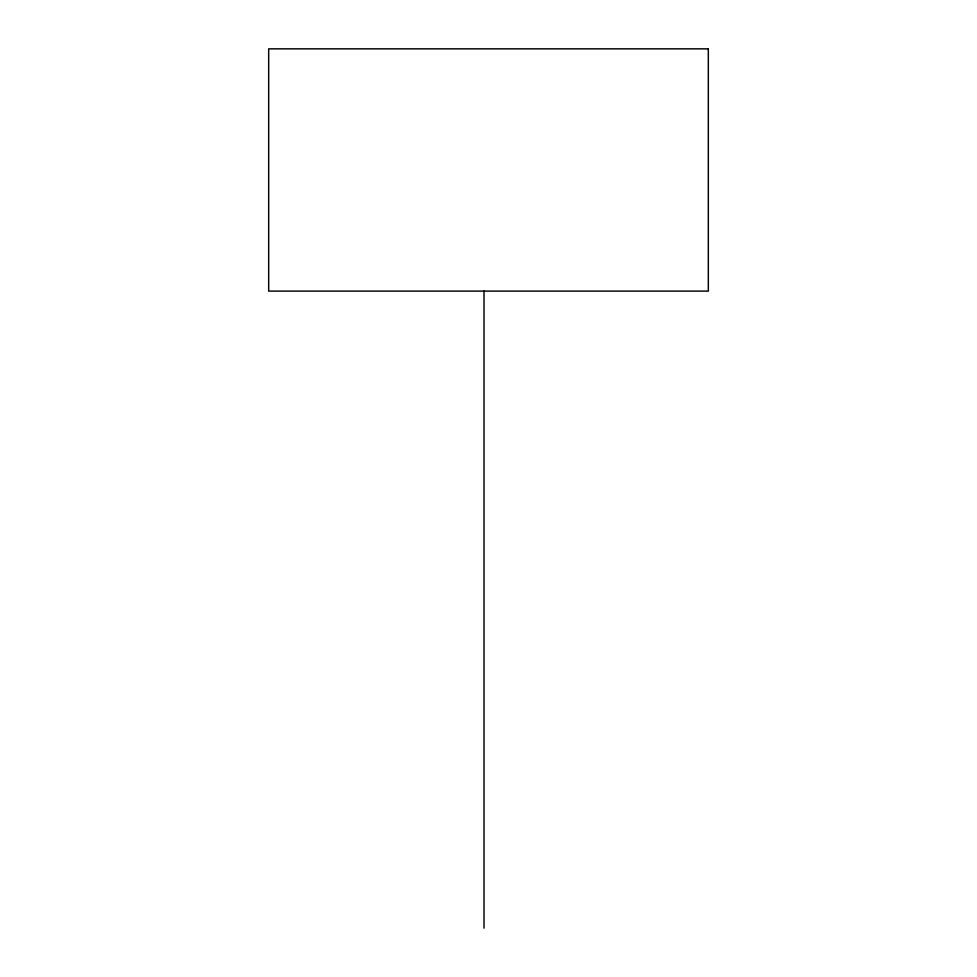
<?xml version="1.0" encoding="UTF-8"?>
<svg xmlns="http://www.w3.org/2000/svg" width="977" height="977" viewBox="0 0 977 977"><rect width="100%" height="100%" fill="white"/><g stroke="black" fill="none" stroke-linecap="round" stroke-linejoin="round"><path stroke-width="1.47" d="M484.018 291.109L484.018 928.15M708.325 48.85L268.675 48.85L268.675 291.109L708.325 291.109L708.325 48.85"/></g></svg>
